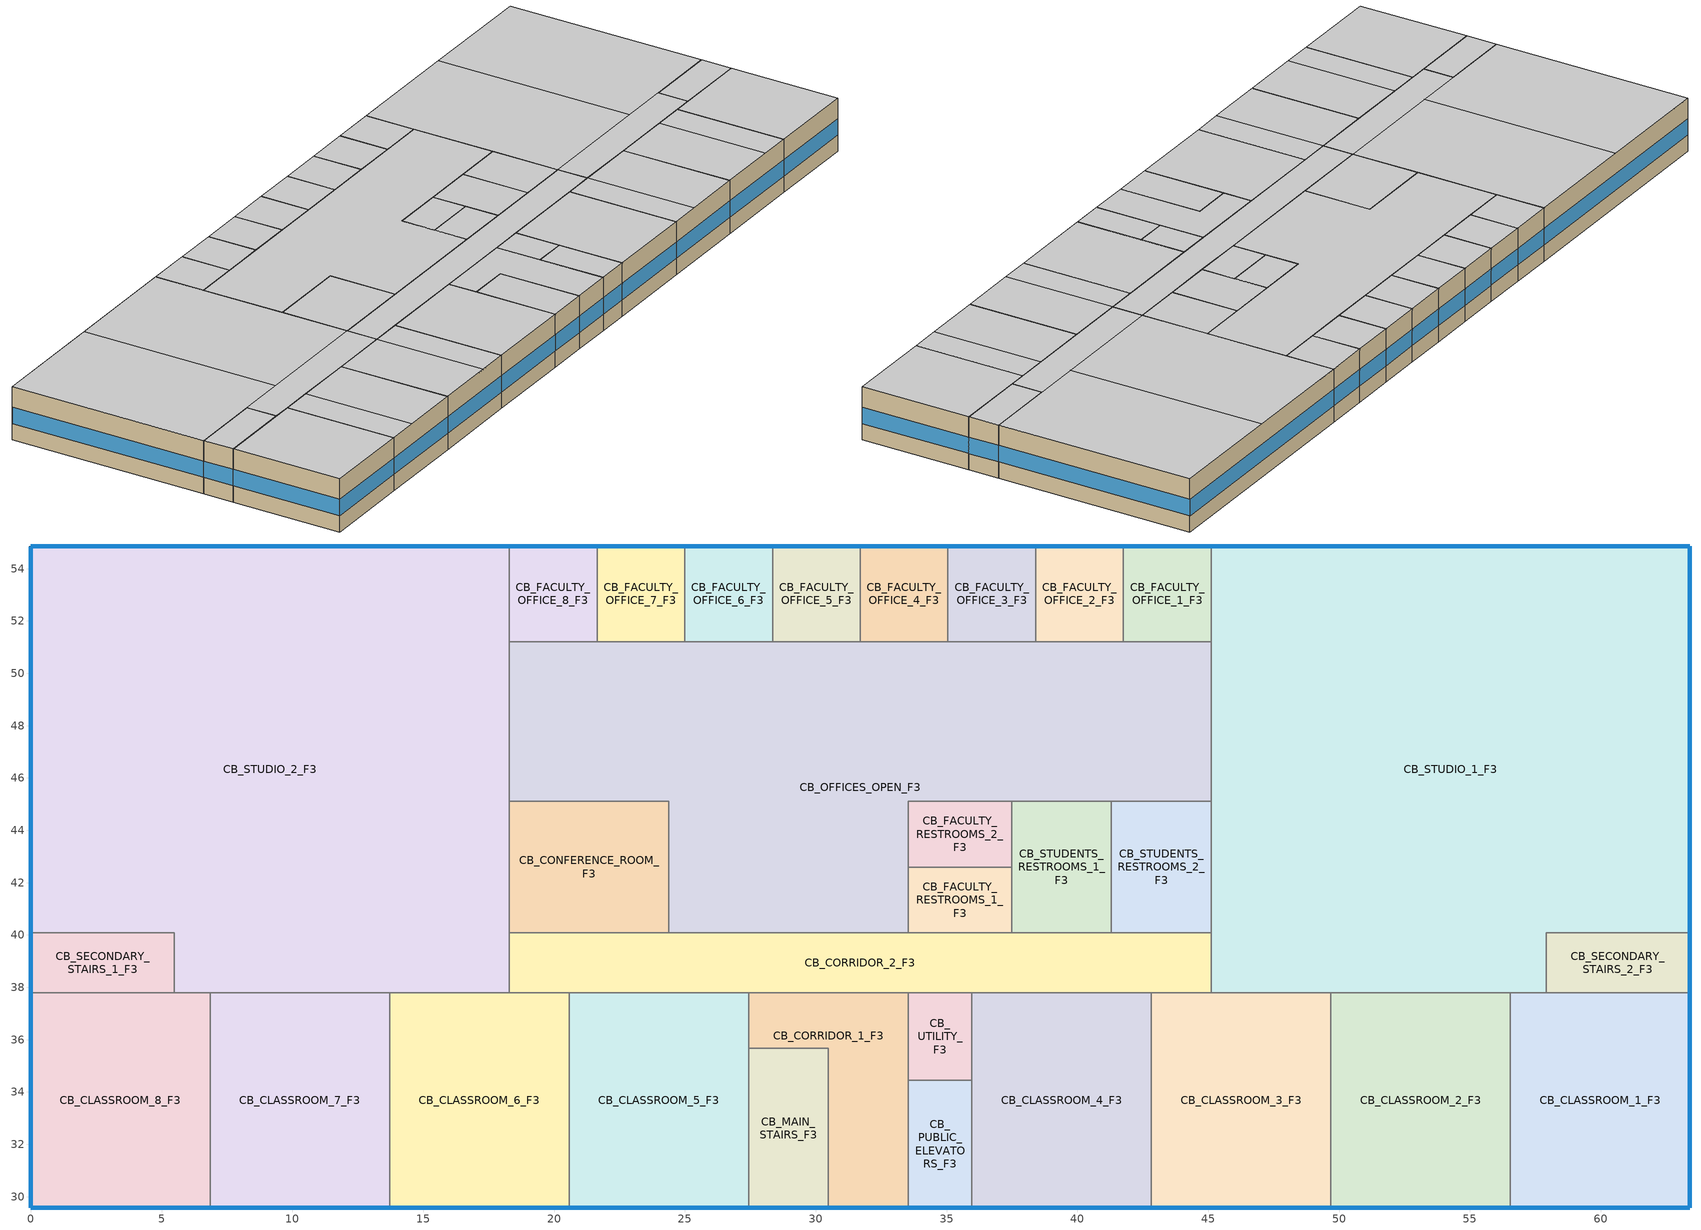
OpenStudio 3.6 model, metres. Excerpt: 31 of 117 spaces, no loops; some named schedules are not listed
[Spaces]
CB_CLASSROOM_8_F3
 floor to CB_CLASSROOM_8_F2: 6.86,37.8 6.86,29.57 0,29.57 0,37.8 z7.92
 wall outside: 0,37.8 0,29.57 6.86,29.57 z7.92:11.89
 wall to CB_SECONDARY_STAIRS_1_F3: 5.49,37.8 0,37.8 z7.92:11.89
 wall to CB_STUDIO_2_F3: 6.86,37.8 5.49,37.8 z7.92:11.89
 wall to CB_CLASSROOM_7_F3: 6.86,29.57 6.86,37.8 z7.92:11.89
 window: 0,37.79 0,29.57 / 0,29.57 6.86,29.57 z9.14:10.36
 ceiling to CB_CLASSROOM_1_F4: 6.86,29.57 6.86,37.8 0,37.8 0,29.57 z11.89
CB_CLASSROOM_7_F3
 floor to CB_CLASSROOM_7_F2: 13.72,37.8 13.72,29.57 6.86,29.57 6.86,37.8 z7.92
 wall outside: 6.86,29.57 13.72,29.57 z7.92:11.89
 wall to CB_STUDIO_2_F3: 13.72,37.8 6.86,37.8 z7.92:11.89
 wall to CB_CLASSROOM_6_F3: 13.72,29.57 13.72,37.8 z7.92:11.89
 window: 6.86,29.57 13.71,29.57 z9.14:10.36
 ceiling to CB_CLASSROOM_1_F4: 9.14,29.57 9.14,37.8 6.86,37.8 6.86,29.57 z11.89
 ceiling to CB_CLASSROOM_2_F4: 13.72,29.57 13.72,37.8 9.14,37.8 9.14,29.57 z11.89
CB_CLASSROOM_6_F3
 floor to CB_CLASSROOM_6_F2: 20.57,37.8 20.57,29.57 13.72,29.57 13.72,37.8 z7.92
 wall outside: 13.72,29.57 20.57,29.57 z7.92:11.89
 wall to CB_STUDIO_2_F3: 18.29,37.8 13.72,37.8 z7.92:11.89
 wall to CB_CORRIDOR_2_F3: 20.57,37.8 18.29,37.8 z7.92:11.89
 wall to CB_CLASSROOM_5_F3: 20.57,29.57 20.57,37.8 z7.92:11.89
 window: 13.72,29.57 20.57,29.57 z9.14:10.36
 ceiling to CB_CLASSROOM_3_F4: 20.57,29.57 20.57,37.8 18.29,37.8 18.29,29.57 z11.89
 ceiling to CB_CLASSROOM_2_F4: 18.29,29.57 18.29,37.8 13.72,37.8 13.72,29.57 z11.89
CB_CLASSROOM_5_F3
 floor to CB_CLASSROOM_5_F2: 27.43,37.8 27.43,29.57 20.57,29.57 20.57,37.8 z7.92
 wall outside: 20.57,29.57 27.43,29.57 z7.92:11.89
 wall to CB_CORRIDOR_2_F3: 27.43,37.8 20.57,37.8 z7.92:11.89
 wall to CB_CORRIDOR_1_F3: 27.43,35.66 27.43,37.8 z7.92:11.89
 wall to CB_MAIN_STAIRS_F3: 27.43,29.57 27.43,35.66 z7.92:11.89
 window: 20.57,29.57 27.43,29.57 z9.14:10.36
 ceiling to CB_CLASSROOM_3_F4: 27.43,29.57 27.43,37.8 20.57,37.8 20.57,29.57 z11.89
CB_MAIN_STAIRS_F3
 floor to CB_MAIN_STAIRS_F2: 30.48,35.66 30.48,29.57 27.43,29.57 27.43,35.66 z7.92
 wall outside: 27.43,29.57 30.48,29.57 z7.92:11.89
 wall to CB_CORRIDOR_1_F3: 30.48,29.57 30.48,35.66 27.43,35.66 z7.92:11.89
 window: 27.44,29.57 30.48,29.57 z9.14:10.36
 ceiling to CB_MAIN_STAIRS_F4: 30.48,29.57 30.48,35.66 27.43,35.66 27.43,29.57 z11.89
CB_CORRIDOR_1_F3
 floor to CB_CORRIDOR_F2: 33.53,37.8 33.53,29.57 30.48,29.57 30.48,35.66 27.43,35.66 27.43,37.8 z7.92
 wall outside: 30.48,29.57 33.53,29.57 z7.92:11.89
 wall to CB_CORRIDOR_2_F3: 33.53,37.8 27.43,37.8 z7.92:11.89
 wall to CB_UTILITY_F3: 33.53,34.44 33.53,37.8 z7.92:11.89
 wall to CB_PUBLIC_ELEVATORS_F3: 33.53,29.57 33.53,34.44 z7.92:11.89
 window: 30.48,29.57 33.53,29.57 z9.14:10.36
 ceiling to CB_CORRIDOR_F4: 33.53,29.57 33.53,37.8 27.43,37.8 27.43,35.66 30.48,35.66 30.48,29.57 z11.89
CB_CLASSROOM_4_F3
 floor to CB_CLASSROOM_4_F2: 42.82,37.8 42.82,29.57 35.97,29.57 35.97,37.8 z7.92
 wall outside: 35.97,29.57 42.82,29.57 z7.92:11.89
 wall to CB_CORRIDOR_2_F3: 42.82,37.8 35.97,37.8 z7.92:11.89
 wall to CB_CLASSROOM_3_F3: 42.82,29.57 42.82,37.8 z7.92:11.89
 wall to CB_PUBLIC_ELEVATORS_F3: 35.97,34.44 35.97,29.57 z7.92:11.89
 wall to CB_UTILITY_F3: 35.97,37.8 35.97,34.44 z7.92:11.89
 window: 35.97,29.57 42.82,29.57 z9.14:10.36
 ceiling to CB_CLASSROOM_4_F4: 42.82,29.57 42.82,37.8 35.97,37.8 35.97,29.57 z11.89
CB_CLASSROOM_3_F3
 floor to CB_CLASSROOM_3_F2: 49.68,37.8 49.68,29.57 42.82,29.57 42.82,37.8 z7.92
 wall outside: 42.82,29.57 49.68,29.57 z7.92:11.89
 wall to CB_CORRIDOR_2_F3: 45.11,37.8 42.82,37.8 z7.92:11.89
 wall to CB_STUDIO_1_F3: 49.68,37.8 45.11,37.8 z7.92:11.89
 wall to CB_CLASSROOM_2_F3: 49.68,29.57 49.68,37.8 z7.92:11.89
 window: 42.82,29.57 49.68,29.57 z9.14:10.36
 ceiling to CB_CLASSROOM_5_F4: 49.68,29.57 49.68,37.8 45.11,37.8 45.11,29.57 z11.89
 ceiling to CB_CLASSROOM_4_F4: 45.11,29.57 45.11,37.8 42.82,37.8 42.82,29.57 z11.89
CB_CLASSROOM_2_F3
 floor to CB_CLASSROOM_2_F2: 56.54,37.8 56.54,29.57 49.68,29.57 49.68,37.8 z7.92
 wall outside: 49.68,29.57 56.54,29.57 z7.92:11.89
 wall to CB_STUDIO_1_F3: 56.54,37.8 49.68,37.8 z7.92:11.89
 wall to CB_CLASSROOM_1_F3: 56.54,29.57 56.54,37.8 z7.92:11.89
 window: 49.68,29.57 56.54,29.57 z9.14:10.36
 ceiling to CB_CLASSROOM_5_F4: 54.25,29.57 54.25,37.8 49.68,37.8 49.68,29.57 z11.89
 ceiling to CB_CLASSROOM_6_F4: 56.54,29.57 56.54,37.8 54.25,37.8 54.25,29.57 z11.89
CB_CLASSROOM_1_F3
 floor to CB_CLASSROOM_1_F2: 63.4,37.8 63.4,29.57 56.54,29.57 56.54,37.8 z7.92
 wall outside: 56.54,29.57 63.4,29.57 63.4,37.8 z7.92:11.89
 wall to CB_STUDIO_1_F3: 57.91,37.8 56.54,37.8 z7.92:11.89
 wall to CB_SECONDARY_STAIRS_2_F3: 63.4,37.8 57.91,37.8 z7.92:11.89
 window: 56.54,29.57 63.4,29.57 / 63.4,29.57 63.4,37.79 z9.14:10.36
 ceiling to CB_CLASSROOM_6_F4: 63.4,29.57 63.4,37.8 56.54,37.8 56.54,29.57 z11.89
CB_SECONDARY_STAIRS_1_F3
 floor to CB_SECONDARY_STAIRS_1_F2: 5.49,40.08 5.49,37.8 0,37.8 0,40.08 z7.92
 wall outside: 0,40.08 0,37.8 z7.92:11.89
 wall to CB_STUDIO_2_F3: 5.49,37.8 5.49,40.08 0,40.08 z7.92:11.89
 window: 0,40.08 0,37.8 z9.14:10.36
 ceiling to CB_SECONDARY_STAIRS_1_F4: 5.49,37.8 5.49,40.08 0,40.08 0,37.8 z11.89
CB_STUDIO_2_F3
 floor to CB_STUDIO_1_F2: 18.29,54.86 18.29,37.8 5.49,37.8 5.49,40.08 0,40.08 0,54.86 z7.92
 wall outside: 18.29,54.86 0,54.86 0,40.08 z7.92:11.89
 wall to CB_CORRIDOR_2_F3: 18.29,37.8 18.29,40.08 z7.92:11.89
 wall to CB_FACULTY_OFFICE_8_F3: 18.29,51.21 18.29,54.86 z7.92:11.89
 wall to CB_OFFICES_OPEN_F3: 18.29,45.11 18.29,51.21 z7.92:11.89
 wall to CB_CONFERENCE_ROOM_F3: 18.29,40.08 18.29,45.11 z7.92:11.89
 window: 18.29,54.86 0,54.86 / 0,54.84 0,40.08 z9.14:10.36
 ceiling to CB_CORRIDOR_F4: 18.29,37.8 18.29,40.08 5.49,40.08 5.49,37.8 z11.89
 ceiling to CB_LAB_1_F4: 9.14,40.08 9.14,54.86 0,54.86 0,40.08 z11.89
 ceiling to CB_LAB_2_F4: 18.29,40.08 18.29,54.86 9.14,54.86 9.14,40.08 z11.89
CB_CORRIDOR_2_F3
 floor to CB_CORRIDOR_F2: 45.11,40.08 45.11,37.8 18.29,37.8 18.29,40.08 z7.92
 wall to CB_STUDIO_1_F3: 45.11,37.8 45.11,40.08 z7.92:11.89
 wall to CB_UTILITY_F3: 33.53,37.8 35.97,37.8 z7.92:11.89
 wall to CB_CONFERENCE_ROOM_F3: 24.38,40.08 18.29,40.08 z7.92:11.89
 wall to CB_OFFICES_OPEN_F3: 33.53,40.08 24.38,40.08 z7.92:11.89
 wall to CB_FACULTY_RESTROOMS_1_F3: 37.49,40.08 33.53,40.08 z7.92:11.89
 wall to CB_STUDENTS_RESTROOMS_1_F3: 41.3,40.08 37.49,40.08 z7.92:11.89
 wall to CB_STUDENTS_RESTROOMS_2_F3: 45.11,40.08 41.3,40.08 z7.92:11.89
 ceiling to CB_CORRIDOR_F4: 45.11,37.8 45.11,40.08 18.29,40.08 18.29,37.8 z11.89
CB_STUDIO_1_F3
 floor to CB_STUDIO_2_F2: 63.4,54.86 63.4,40.08 57.91,40.08 57.91,37.8 45.11,37.8 45.11,54.86 z7.92
 wall outside: 63.4,40.08 63.4,54.86 45.11,54.86 z7.92:11.89
 wall to CB_SECONDARY_STAIRS_2_F3: 57.91,37.8 57.91,40.08 63.4,40.08 z7.92:11.89
 wall to CB_STUDENTS_RESTROOMS_2_F3: 45.11,45.11 45.11,40.08 z7.92:11.89
 wall to CB_OFFICES_OPEN_F3: 45.11,51.21 45.11,45.11 z7.92:11.89
 wall to CB_FACULTY_OFFICE_1_F3: 45.11,54.86 45.11,51.21 z7.92:11.89
 window: 63.39,54.86 45.11,54.86 / 63.4,40.08 63.4,54.86 z9.14:10.36
 ceiling to CB_CORRIDOR_F4: 57.91,37.8 57.91,40.08 45.11,40.08 45.11,37.8 z11.89
 ceiling to CB_LAB_3_F4: 54.25,40.08 54.25,54.86 45.11,54.86 45.11,40.08 z11.89
 ceiling to CB_LAB_4_F4: 63.4,40.08 63.4,54.86 54.25,54.86 54.25,40.08 z11.89
CB_SECONDARY_STAIRS_2_F3
 floor to CB_SECONDARY_STAIRS_2_F2: 63.4,40.08 63.4,37.8 57.91,37.8 57.91,40.08 z7.92
 wall outside: 63.4,37.8 63.4,40.08 z7.92:11.89
 window: 63.4,37.8 63.4,40.08 z9.14:10.36
 ceiling to CB_SECONDARY_STAIRS_2_F4: 63.4,37.8 63.4,40.08 57.91,40.08 57.91,37.8 z11.89
CB_CONFERENCE_ROOM_F3
 floor to CB_CONFERENCE_ROOM_F2: 24.38,45.11 24.38,40.08 18.29,40.08 18.29,45.11 z7.92
 wall to CB_OFFICES_OPEN_F3: 24.38,40.08 24.38,45.11 18.29,45.11 z7.92:11.89
 ceiling to CB_CONFERENCE_ROOM_F4: 18.29,40.08 24.38,40.08 24.38,45.11 18.29,45.11 z11.89
CB_OFFICES_OPEN_F3
 floor to CB_OFFICES_OPEN_F2: 45.11,51.21 45.11,45.11 33.53,45.11 33.53,40.08 24.38,40.08 24.38,45.11 18.29,45.11 18.29,51.21 z7.92
 wall to CB_FACULTY_OFFICE_8_F3: 21.64,51.21 18.29,51.21 z7.92:11.89
 wall to CB_FACULTY_OFFICE_7_F3: 24.99,51.21 21.64,51.21 z7.92:11.89
 wall to CB_FACULTY_OFFICE_6_F3: 28.35,51.21 24.99,51.21 z7.92:11.89
 wall to CB_FACULTY_OFFICE_5_F3: 31.7,51.21 28.35,51.21 z7.92:11.89
 wall to CB_FACULTY_OFFICE_4_F3: 35.05,51.21 31.7,51.21 z7.92:11.89
 wall to CB_FACULTY_OFFICE_3_F3: 38.4,51.21 35.05,51.21 z7.92:11.89
 wall to CB_FACULTY_OFFICE_2_F3: 41.76,51.21 38.4,51.21 z7.92:11.89
 wall to CB_FACULTY_OFFICE_1_F3: 45.11,51.21 41.76,51.21 z7.92:11.89
 wall to CB_STUDENTS_RESTROOMS_2_F3: 41.3,45.11 45.11,45.11 z7.92:11.89
 wall to CB_STUDENTS_RESTROOMS_1_F3: 37.49,45.11 41.3,45.11 z7.92:11.89
 wall to CB_FACULTY_RESTROOMS_2_F3: 33.53,42.6 33.53,45.11 37.49,45.11 z7.92:11.89
 wall to CB_FACULTY_RESTROOMS_1_F3: 33.53,40.08 33.53,42.6 z7.92:11.89
 ceiling to CB_OFFICES_OPEN_F4: 33.53,40.08 33.53,45.11 45.11,45.11 45.11,51.21 18.29,51.21 18.29,45.11 24.38,45.11 24.38,40.08 z11.89
CB_FACULTY_RESTROOMS_1_F3
 floor to CB_FACULTY_RESTROOMS_1_F2: 37.49,42.6 37.49,40.08 33.53,40.08 33.53,42.6 z7.92
 wall to CB_STUDENTS_RESTROOMS_1_F3: 37.49,40.08 37.49,42.6 z7.92:11.89
 wall to CB_FACULTY_RESTROOMS_2_F3: 37.49,42.6 33.53,42.6 z7.92:11.89
 ceiling to CB_FACULTY_RESTROOMS_2_F4: 37.49,40.08 37.49,42.6 33.53,42.6 33.53,40.08 z11.89
CB_STUDENTS_RESTROOMS_1_F3
 floor to CB_STUDENTS_RESTROOMS_1_F2: 41.3,45.11 41.3,40.08 37.49,40.08 37.49,45.11 z7.92
 wall to CB_FACULTY_RESTROOMS_2_F3: 37.49,45.11 37.49,42.6 z7.92:11.89
 wall to CB_STUDENTS_RESTROOMS_2_F3: 41.3,40.08 41.3,45.11 z7.92:11.89
 ceiling to CB_STUDENTS_RESTROOMS_1_F4: 41.3,40.08 41.3,45.11 37.49,45.11 37.49,40.08 z11.89
CB_STUDENTS_RESTROOMS_2_F3
 floor to CB_STUDENTS_RESTROOMS_2_F2: 45.11,45.11 45.11,40.08 41.3,40.08 41.3,45.11 z7.92
 ceiling to CB_STUDENTS_RESTROOMS_2_F4: 45.11,40.08 45.11,45.11 41.3,45.11 41.3,40.08 z11.89
CB_FACULTY_RESTROOMS_2_F3
 floor to CB_FACULTY_RESTROOMS_2_F2: 37.49,45.11 37.49,42.6 33.53,42.6 33.53,45.11 z7.92
 ceiling to CB_FACULTY_RESTROOMS_1_F4: 37.49,42.6 37.49,45.11 33.53,45.11 33.53,42.6 z11.89
CB_FACULTY_OFFICE_8_F3
 floor to CB_FACULTY_OFFICE_8_F2: 21.64,54.86 21.64,51.21 18.29,51.21 18.29,54.86 z7.92
 wall outside: 21.64,54.86 18.29,54.86 z7.92:11.89
 wall to CB_FACULTY_OFFICE_7_F3: 21.64,51.21 21.64,54.86 z7.92:11.89
 window: 21.64,54.86 18.29,54.86 z9.14:10.36
 ceiling to CB_FACULTY_OFFICE_8_F4: 18.29,51.21 21.64,51.21 21.64,54.86 18.29,54.86 z11.89
CB_FACULTY_OFFICE_7_F3
 floor to CB_FACULTY_OFFICE_7_F2: 24.99,54.86 24.99,51.21 21.64,51.21 21.64,54.86 z7.92
 wall outside: 24.99,54.86 21.64,54.86 z7.92:11.89
 wall to CB_FACULTY_OFFICE_6_F3: 24.99,51.21 24.99,54.86 z7.92:11.89
 window: 24.99,54.86 21.64,54.86 z9.14:10.36
 ceiling to CB_FACULTY_OFFICE_7_F4: 21.64,51.21 24.99,51.21 24.99,54.86 21.64,54.86 z11.89
CB_FACULTY_OFFICE_6_F3
 floor to CB_FACULTY_OFFICE_6_F2: 28.35,54.86 28.35,51.21 24.99,51.21 24.99,54.86 z7.92
 wall outside: 28.35,54.86 24.99,54.86 z7.92:11.89
 wall to CB_FACULTY_OFFICE_5_F3: 28.35,51.21 28.35,54.86 z7.92:11.89
 window: 28.34,54.86 24.99,54.86 z9.14:10.36
 ceiling to CB_FACULTY_OFFICE_6_F4: 28.35,51.21 28.35,54.86 24.99,54.86 24.99,51.21 z11.89
CB_FACULTY_OFFICE_5_F3
 floor to CB_FACULTY_OFFICE_5_F2: 31.7,54.86 31.7,51.21 28.35,51.21 28.35,54.86 z7.92
 wall outside: 31.7,54.86 28.35,54.86 z7.92:11.89
 wall to CB_FACULTY_OFFICE_4_F3: 31.7,51.21 31.7,54.86 z7.92:11.89
 window: 31.7,54.86 28.35,54.86 z9.14:10.36
 ceiling to CB_FACULTY_OFFICE_5_F4: 28.35,51.21 31.7,51.21 31.7,54.86 28.35,54.86 z11.89
CB_FACULTY_OFFICE_4_F3
 floor to CB_FACULTY_OFFICE_4_F2: 35.05,54.86 35.05,51.21 31.7,51.21 31.7,54.86 z7.92
 wall outside: 35.05,54.86 31.7,54.86 z7.92:11.89
 wall to CB_FACULTY_OFFICE_3_F3: 35.05,51.21 35.05,54.86 z7.92:11.89
 window: 35.05,54.86 31.7,54.86 z9.14:10.36
 ceiling to CB_FACULTY_OFFICE_4_F4: 35.05,51.21 35.05,54.86 31.7,54.86 31.7,51.21 z11.89
CB_FACULTY_OFFICE_3_F3
 floor to CB_FACULTY_OFFICE_3_F2: 38.4,54.86 38.4,51.21 35.05,51.21 35.05,54.86 z7.92
 wall outside: 38.4,54.86 35.05,54.86 z7.92:11.89
 wall to CB_FACULTY_OFFICE_2_F3: 38.4,51.21 38.4,54.86 z7.92:11.89
 window: 38.4,54.86 35.06,54.86 z9.14:10.36
 ceiling to CB_FACULTY_OFFICE_3_F4: 38.4,51.21 38.4,54.86 35.05,54.86 35.05,51.21 z11.89
CB_FACULTY_OFFICE_2_F3
 floor to CB_FACULTY_OFFICE_2_F2: 41.76,54.86 41.76,51.21 38.4,51.21 38.4,54.86 z7.92
 wall outside: 41.76,54.86 38.4,54.86 z7.92:11.89
 wall to CB_FACULTY_OFFICE_1_F3: 41.76,51.21 41.76,54.86 z7.92:11.89
 window: 41.76,54.86 38.41,54.86 z9.14:10.36
 ceiling to CB_FACULTY_OFFICE_2_F4: 38.4,51.21 41.76,51.21 41.76,54.86 38.4,54.86 z11.89
CB_FACULTY_OFFICE_1_F3
 floor to CB_FACULTY_OFFICE_1_F2: 45.11,54.86 45.11,51.21 41.76,51.21 41.76,54.86 z7.92
 wall outside: 45.11,54.86 41.76,54.86 z7.92:11.89
 window: 45.11,54.86 41.76,54.86 z9.14:10.36
 ceiling to CB_FACULTY_OFFICE_1_F4: 45.11,51.21 45.11,54.86 41.76,54.86 41.76,51.21 z11.89
CB_PUBLIC_ELEVATORS_F3
 floor to CB_PUBLIC_ELEVATORS_F2: 35.97,34.44 35.97,29.57 33.53,29.57 33.53,34.44 z7.92
 wall outside: 33.53,29.57 35.97,29.57 z7.92:11.89
 wall to CB_UTILITY_F3: 35.97,34.44 33.53,34.44 z7.92:11.89
 window: 33.53,29.57 35.96,29.57 z9.14:10.36
 ceiling to CB_PUBLIC_ELEVATORS_F4: 35.97,29.57 35.97,34.44 33.53,34.44 33.53,29.57 z11.89
CB_UTILITY_F3
 floor to CB_UTILITY_F2: 35.97,37.8 35.97,34.44 33.53,34.44 33.53,37.8 z7.92
 ceiling to CB_UTILITY_F4: 35.97,34.44 35.97,37.8 33.53,37.8 33.53,34.44 z11.89
[Building]
-College-ASHRAE 169-2013-2A created: 2023-09-08 18:26:06 +0800: Default Construction Set=90.1-2019 - College - ASHRAE 169-2013-2A; Standards Number of Stories=4; Standards Number of Above Ground Stories=4; Standards Building Type=College
[Site]
Tampa-MacDill AFB_FL_USA: Latitude {deg}=27.85; Longitude {deg}=-82.52; Time Zone {hr}=-5; Elevation {m}=8; Terrain=City
[ClimateZones]
Climate Zone Institution Name 1=ASHRAE; Climate Zone Document Name 1=ANSI/ASHRAE Standard 169; Climate Zone Document Year 1=2006; Climate Zone Value 1=2A; Climate Zone Institution Name 2=CEC; Climate Zone Document Name 2=California Climate Zone Descriptions; Climate Zone Document Year 2=1995
[Site:WaterMainsTemperature]
Calculation Method=Correlation; Annual Average Outdoor Air Temperature {C}=21.85; Maximum Difference In Monthly Average Outdoor Air Temperatures {deltaC}=14.3
[SizingPeriod:DesignDay] Barometric Pressure {Pa}=101229; Rain Indicator=No; Snow Indicator=No; Day of Month=21; Daylight Saving Time Indicator=No; Humidity Condition Type=Wetbulb; Dry-Bulb Temperature Range Modifier Type=DefaultMultipliers
Name | Maximum Dry-Bulb Temperature {C} | Daily Dry-Bulb Temperature Range {deltaC} | Wind Speed {m/s} | Wind Direction {deg} | Month | Day Type | Wetbulb or DewPoint at Maximum Dry-Bulb {C} | Solar Model Indicator | ASHRAE Clear Sky Optical Depth for Beam Irradiance | ASHRAE Clear Sky Optical Depth for Diffuse Irradiance | Sky Clearness
Tampa-MacDill.AFB_FL_USA Ann Clg .4% Condns DB=>MWB | 33.9 | 7.9 | 3.1 | 270 | 8 | SummerDesignDay | 25.1 | ASHRAETau | 0.491 | 2.016
Tampa-MacDill.AFB_FL_USA Ann Htg 99.6% Condns DB | 4.6 | 0 | 2.5 | 10 | 1 | WinterDesignDay | 4.6 | ASHRAEClearSky |  |  | 0
[Site:GroundTemperature:FCfactorMethod]
January Ground Temperature {C}=24.2; February Ground Temperature {C}=18.9; March Ground Temperature {C}=15.7; April Ground Temperature {C}=13.6; May Ground Temperature {C}=15.5; June Ground Temperature {C}=17.1; July Ground Temperature {C}=21.2; August Ground Temperature {C}=26.9; September Ground Temperature {C}=27.6; October Ground Temperature {C}=27.9; November Ground Temperature {C}=27.4; December Ground Temperature {C}=26.2
[Material:NoMass]
Name | Roughness | Thermal Resistance {m2-K/W} | Thermal Absorptance | Solar Absorptance | Visible Absorptance
CP02 CARPET PAD | VeryRough | 0.21648 | 0.9 | 0.7 | 0.8
Typical Insulation R-6.78 | Smooth | 1.19347 | 0.9 | 0.7 | 0.7
Typical Carpet Pad | Smooth | 0.21648 | 0.9 | 0.7 | 0.8
Typical Insulation R-9.73 | Smooth | 1.71283 | 0.9 | 0.7 | 0.7
Typical Insulation R-24.52 | Smooth | 4.31889 | 0.9 | 0.7 | 0.7
Metal Framed Wall - 24inOC - 2x4 - R0 ins. | Smooth | 0.115881 |  | 0 | 0
Typical Insulation R-1.85 | Smooth | 0.326262 | 0.9 | 0.7 | 0.7
Typical Insulation R-2.38 | Smooth | 0.418404 | 0.9 | 0.7 | 0.7
[Material]
Name | Roughness | Thickness {m} | Conductivity {W/m-K} | Density {kg/m3} | Specific Heat {J/kg-K} | Thermal Absorptance | Solar Absorptance | Visible Absorptance
100mm Normalweight concrete floor | MediumSmooth | 0.1016 | 2.31 | 2322 | 832
4 in. Normalweight Concrete Floor | MediumRough | 0.1016 | 2.31 | 2322 | 832 | 0.9 | 0.7 | 0.7
25mm Stucco | Smooth | 0.0254 | 0.72 | 1856 | 840 | 0.9 | 0.7 | 0.7
5/8 in. Gypsum Board | MediumSmooth | 0.0159 | 0.16 | 800 | 1090 | 0.9 | 0.7 | 0.7
Roof Membrane - Highly Reflective | VeryRough | 0.0095 | 0.16 | 1121.29 | 1460 | 0.75 | 0.45 | 0.7
Metal Roof Surface; F08 Metal surface | Smooth | 0.0008 | 45.28 | 7824 | 500 | 0.9 | 0.7 | 0.7
8 in. Normalweight Concrete Floor | MediumRough | 0.2032 | 2.31 | 2322 | 832 | 0.9 | 0.7 | 0.7
8 in. Concrete Block Basement Wall | MediumRough | 0.2032 | 1.326 | 1842 | 912 | 0.9 | 0.7 | 0.7
G05 25mm wood | MediumSmooth | 0.0254 | 0.15 | 608 | 1630 | 0.9 | 0.5 | 0.5
Std Wood 6inch | MediumSmooth | 0.15 | 0.12 | 540 | 1210 | 0.9 | 0.7 | 0.7
[DefaultConstructionSet]
90.1-2019 - College - ASHRAE 169-2013-2A: Default Exterior Surface Constructions=Default Surface Constructions 1; Default Interior Surface Constructions=Default Surface Constructions 2; Default Ground Contact Surface Constructions=Default Surface Constructions 3; Default Exterior SubSurface Constructions=Default Sub Surface Constructions 1; Default Interior SubSurface Constructions=Default Sub Surface Constructions 2; Interior Partition Construction=Typical Interior Partition
[DefaultSurfaceConstructions]
Name | Floor Construction | Wall Construction | Roof Ceiling Construction
Default Surface Constructions 1 | Typical Insulated Exterior Mass Floor R-9.35 | Typical Insulated Steel Framed Exterior Wall R-11.9 | Typical IEAD Roof - Highly Reflective R-25.64
Default Surface Constructions 2 | Typical Interior Floor | Uninsulated Steel Stud Wall | Typical Interior Ceiling
Default Surface Constructions 3 | Typical Insulated Carpeted 8in Slab Floor | Typical Insulated Basement Mass Wall
[Construction]
Typical Insulated Exterior Mass Floor R-9.35: Typical Insulation R-6.78, 4 in. Normalweight Concrete Floor, Typical Carpet Pad
Typical Insulated Steel Framed Exterior Wall R-11.9: 25mm Stucco, 5/8 in. Gypsum Board, Typical Insulation R-9.73, 5/8 in. Gypsum Board
Typical IEAD Roof - Highly Reflective R-25.64: Roof Membrane - Highly Reflective, Typical Insulation R-24.52, Metal Roof Surface
Typical Interior Floor: 100mm Normalweight concrete floor, CP02 CARPET PAD
Uninsulated Steel Stud Wall: Metal Framed Wall - 24inOC - 2x4 - R0 ins.
Typical Interior Ceiling: CP02 CARPET PAD, 100mm Normalweight concrete floor
Typical Insulated Carpeted 8in Slab Floor: 8 in. Normalweight Concrete Floor, Typical Carpet Pad
Typical Insulated Basement Mass Wall: 8 in. Concrete Block Basement Wall
U 0.77 SHGC 0.23 Simple Glazing Window U-0.77 SHGC 0.23: U 0.77 SHGC 0.23 Simple Glazing U-0.77 SHGC 0.23
U 0.77 SHGC 0.23 Simple Glazing Window U-0.77 SHGC 0.23 1: U 0.77 SHGC 0.23 Simple Glazing U-0.77 SHGC 0.23 1
Typical Insulated Metal Door R-2.7: F08 Metal surface, Typical Insulation R-1.85
U 0.65 SHGC 0.25 Dbl Ref-C-H Clr 6mm/6mm Air: REF C CLEAR HI 6MM, AIR 6MM, CLEAR 6MM
Typical Overhead Door R-3.23: Typical Insulation R-2.38
U 0.65 SHGC 0.3 Simple Glazing Skylight U-0.65 SHGC 0.3: U 0.65 SHGC 0.3 Simple Glazing U-0.65 SHGC 0.3
Typical Interior Window: Clear 3mm
Typical Interior Door; Typical Interior Partition: G05 25mm wood
InteriorFurnishings: Std Wood 6inch
[DefaultSubSurfaceConstructions]
Name | Fixed Window Construction | Operable Window Construction | Door Construction | Glass Door Construction | Overhead Door Construction | Skylight Construction | Tubular Daylight Dome Construction | Tubular Daylight Diffuser Construction
Default Sub Surface Constructions 1 | U 0.77 SHGC 0.23 Simple Glazing Window U-0.77 SHGC 0.23 | U 0.77 SHGC 0.23 Simple Glazing Window U-0.77 SHGC 0.23 1 | Typical Insulated Metal Door R-2.7 | U 0.65 SHGC 0.25 Dbl Ref-C-H Clr 6mm/6mm Air | Typical Overhead Door R-3.23 | U 0.65 SHGC 0.3 Simple Glazing Skylight U-0.65 SHGC 0.3 | Typical Interior Window | Typical Interior Window
Default Sub Surface Constructions 2 | Typical Interior Window | Typical Interior Window | Typical Interior Door
[WindowMaterial:SimpleGlazingSystem]
Name | U-Factor {W/m2-K} | Solar Heat Gain Coefficient
U 0.77 SHGC 0.23 Simple Glazing U-0.77 SHGC 0.23; U 0.77 SHGC 0.23 Simple Glazing U-0.77 SHGC 0.23 1 | 4.37226 | 0.23
U 0.65 SHGC 0.3 Simple Glazing U-0.65 SHGC 0.3 | 3.69087 | 0.3
[WindowMaterial:Glazing] Optical Data Type=SpectralAverage; Infrared Transmittance at Normal Incidence=0; Front Side Infrared Hemispherical Emissivity=0.84; Conductivity {W/m-K}=0.9; Dirt Correction Factor for Solar and Visible Transmittance=1; Solar Diffusing=No
Name | Thickness {m} | Solar Transmittance at Normal Incidence | Front Side Solar Reflectance at Normal Incidence | Back Side Solar Reflectance at Normal Incidence | Visible Transmittance at Normal Incidence | Front Side Visible Reflectance at Normal Incidence | Back Side Visible Reflectance at Normal Incidence | Back Side Infrared Hemispherical Emissivity
REF C CLEAR HI 6MM | 0.006 | 0.2 | 0.16 | 0.39 | 0.22 | 0.17 | 0.35 | 0.55
CLEAR 6MM | 0.006 | 0.775 | 0.071 | 0.071 | 0.881 | 0.08 | 0.08 | 0.84
Clear 3mm | 0.003 | 0.837 | 0.075 | 0.075 | 0.898 | 0.081 | 0.081 | 0.84
[WindowMaterial:Gas]
AIR 6MM: Gas Type=Air; Thickness {m}=0.0063
[BuildingStory]
Building Story 3: Nominal Z Coordinate {m}=7.9248; Nominal Floor to Floor Height {m}=3.9624
[Space] Building Story=Building Story 3
Name | Space Type | Thermal Zone
CB_CLASSROOM_8_F3 | College - Classroom | CB_CLASSROOM_8_F3 ZN
CB_CLASSROOM_7_F3 | College - Classroom | CB_CLASSROOM_7_F3 ZN
CB_CLASSROOM_6_F3 | College - Classroom | CB_CLASSROOM_6_F3 ZN
CB_CLASSROOM_5_F3 | College - Classroom | CB_CLASSROOM_5_F3 ZN
CB_MAIN_STAIRS_F3 | College - Stairs | CB_MAIN_STAIRS_F3 ZN
CB_CORRIDOR_1_F3 | College - Corridor | CB_CORRIDOR_1_F3 ZN
CB_CLASSROOM_4_F3 | College - Classroom | CB_CLASSROOM_4_F3 ZN
CB_CLASSROOM_3_F3 | College - Classroom | CB_CLASSROOM_3_F3 ZN
CB_CLASSROOM_2_F3 | College - Classroom | CB_CLASSROOM_2_F3 ZN
CB_CLASSROOM_1_F3 | College - Classroom | CB_CLASSROOM_1_F3 ZN
CB_SECONDARY_STAIRS_1_F3 | College - Stairs | CB_SECONDARY_STAIRS_1_F3 ZN
CB_STUDIO_2_F3 | College - Art Classroom | CB_STUDIO_2_F3 ZN
CB_CORRIDOR_2_F3 | College - Corridor | CB_CORRIDOR_2_F3 ZN
CB_STUDIO_1_F3 | College - Art Classroom | CB_STUDIO_1_F3 ZN
CB_SECONDARY_STAIRS_2_F3 | College - Stairs | CB_SECONDARY_STAIRS_2_F3 ZN
CB_CONFERENCE_ROOM_F3 | College - Conference | CB_CONFERENCE_ROOM_F3 ZN
CB_OFFICES_OPEN_F3 | College - Office | CB_OFFICES_OPEN_F3 ZN
CB_FACULTY_RESTROOMS_1_F3 | College - Restroom | CB_FACULTY_RESTROOMS_1_F3 ZN
CB_STUDENTS_RESTROOMS_1_F3 | College - Restroom | CB_STUDENTS_RESTROOMS_1_F3 ZN
CB_STUDENTS_RESTROOMS_2_F3 | College - Restroom | CB_STUDENTS_RESTROOMS_2_F3 ZN
CB_FACULTY_RESTROOMS_2_F3 | College - Restroom | CB_FACULTY_RESTROOMS_2_F3 ZN
CB_FACULTY_OFFICE_8_F3 | College - Office | CB_FACULTY_OFFICE_8_F3 ZN
CB_FACULTY_OFFICE_7_F3 | College - Office | CB_FACULTY_OFFICE_7_F3 ZN
CB_FACULTY_OFFICE_6_F3 | College - Office | CB_FACULTY_OFFICE_6_F3 ZN
CB_FACULTY_OFFICE_5_F3 | College - Office | CB_FACULTY_OFFICE_5_F3 ZN
CB_FACULTY_OFFICE_4_F3 | College - Office | CB_FACULTY_OFFICE_4_F3 ZN
CB_FACULTY_OFFICE_3_F3 | College - Office | CB_FACULTY_OFFICE_3_F3 ZN
CB_FACULTY_OFFICE_2_F3 | College - Office | CB_FACULTY_OFFICE_2_F3 ZN
CB_FACULTY_OFFICE_1_F3 | College - Office | CB_FACULTY_OFFICE_1_F3 ZN
CB_PUBLIC_ELEVATORS_F3 | College - Elevator Shaft | CB_PUBLIC_ELEVATORS_F3 ZN
CB_UTILITY_F3 | College - Utility | CB_UTILITY_F3 ZN
[SpaceType] Standards Building Type=College
Name | Default Schedule Set | Design Specification Outdoor Air Object | Standards Space Type
College - Classroom | College - Classroom Schedule Set | College - Classroom Ventilation | College - Classroom
College - Office | College - Office Schedule Set | College - Office Ventilation | College - Office
College - Conference | College - Conference Schedule Set | College - Conference Ventilation | College - Conference
College - Restroom | College - Restroom Schedule Set | College - Restroom Ventilation | College - Restroom
College - Corridor | College - Corridor Schedule Set | College - Corridor Ventilation | College - Corridor
College - Elevator Shaft | College - Elevator Shaft Schedule Set | College - Elevator Shaft Ventilation | College - Elevator Shaft
College - Utility | College - Utility Schedule Set | College - Utility Ventilation | College - Utility
College - Stairs | College - Stairs Schedule Set | College - Stairs Ventilation | College - Stairs
College - Art Classroom | College - Art Classroom Schedule Set | College - Art Classroom Ventilation | College - Art Classroom
[People:Definition] Number of People Calculation Method=People/Area; Fraction Radiant=0.3
Name | People per Space Floor Area {person/m2}
College - Art Classroom People Definition | 0.215278
College - Classroom People Definition | 0.699654
College - Conference People Definition | 0.538196
College - Office People Definition | 0.0538196
[People] Work Efficiency Schedule=Work Efficiency Schedule; Clothing Insulation Schedule=Clothing Schedule; Air Velocity Schedule=Air Velocity Schedule; Multiplier=1
Name | People Definition | Space or SpaceType
College - Art Classroom People | College - Art Classroom People Definition | College - Art Classroom
College - Classroom People | College - Classroom People Definition | College - Classroom
College - Conference People | College - Conference People Definition | College - Conference
College - Office People | College - Office People Definition | College - Office
[Lights:Definition] Design Level Calculation Method=Watts/Area
Name | Watts per Space Floor Area {W/m2}
College - Art Classroom Lights Definition; College - Classroom Lights Definition | 7.64238
College - Conference Lights Definition | 10.441
College - Corridor Lights Definition | 4.4132
College - Office Lights Definition | 7.96529
College - Restroom Lights Definition | 6.78126
College - Stairs Lights Definition | 5.27432
College - Utility Lights Definition | 4.62848
[Lights] Fraction Replaceable=0
Name | Lights Definition | Space or SpaceType
College - Art Classroom Lights | College - Art Classroom Lights Definition | College - Art Classroom
College - Classroom Lights | College - Classroom Lights Definition | College - Classroom
College - Conference Lights | College - Conference Lights Definition | College - Conference
College - Corridor Lights | College - Corridor Lights Definition | College - Corridor
College - Office Lights | College - Office Lights Definition | College - Office
College - Restroom Lights | College - Restroom Lights Definition | College - Restroom
College - Stairs Lights | College - Stairs Lights Definition | College - Stairs
College - Utility Lights | College - Utility Lights Definition | College - Utility
[ElectricEquipment:Definition] Design Level Calculation Method=Watts/Area; Fraction Latent=0; Fraction Radiant=0.5; Fraction Lost=0
Name | Watts per Space Floor Area {W/m2}
College - Art Classroom Elec Equip Definition; College - Classroom Elec Equip Definition | 9.99967
College - Conference Elec Equip Definition; College - Office Elec Equip Definition | 10.7639
College - Corridor Elec Equip Definition; College - Restroom Elec Equip Definition; College - Utility Elec Equip Definition | 3.98265
[ElectricEquipment]
Name | Electric Equipment Definition | Space or SpaceType
College - Art Classroom Elec Equip | College - Art Classroom Elec Equip Definition | College - Art Classroom
College - Classroom Elec Equip | College - Classroom Elec Equip Definition | College - Classroom
College - Conference Elec Equip | College - Conference Elec Equip Definition | College - Conference
College - Corridor Elec Equip | College - Corridor Elec Equip Definition | College - Corridor
College - Office Elec Equip | College - Office Elec Equip Definition | College - Office
College - Restroom Elec Equip | College - Restroom Elec Equip Definition | College - Restroom
College - Utility Elec Equip | College - Utility Elec Equip Definition | College - Utility
[DesignSpecification:OutdoorAir]
Name | Outdoor Air Flow per Person {m3/s-person} | Outdoor Air Flow per Floor Area {m3/s-m2} | Outdoor Air Flow Air Changes per Hour {1/hr} | Outdoor Air Method
College - Art Classroom Ventilation; College - Classroom Ventilation | 0 | 0 | 0
College - Conference Ventilation | 0.00330363 |  |  | Sum
College - Corridor Ventilation; College - Stairs Ventilation; College - Utility Ventilation |  | 0.0001016 |  | Sum
College - Elevator Shaft Ventilation |  | 0.00508 |  | Sum
College - Office Ventilation | 0.00235974 |  |  | Sum
College - Restroom Ventilation | 0.0353961 |  |  | Sum
[DefaultScheduleSet] Infiltration Schedule=College INFIL_SCH_PNNL
Name | Number of People Schedule | People Activity Level Schedule | Lighting Schedule | Electric Equipment Schedule
College - Art Classroom Schedule Set | College BLDG_Studio_OCC_SCH | College ACTIVITY_SCH | College BLDG_LIGHT_SCH | College BLDG_EQUIP_SCH_Base
College - Classroom Schedule Set | College BLDG_Class_OCC_SCH | College ACTIVITY_SCH | College BLDG_LIGHT_SCH | College BLDG_EQUIP_SCH_Base
College - Conference Schedule Set | College BLDG_OCC_SCH | College ACTIVITY_SCH | College BLDG_LIGHT_SCH | College BLDG_EQUIP_SCH_Base
College - Corridor Schedule Set; College - Restroom Schedule Set; College - Utility Schedule Set |  |  | College BLDG_LIGHT_SCH | College BLDG_EQUIP_SCH_Base
College - Elevator Shaft Schedule Set |  |  | College ELEV_LIGHT_FAN_SCH_24_7
College - Office Schedule Set | College BLDG_OCC_SCH_Offices | College ACTIVITY_SCH | College BLDG_LIGHT_SCH | College BLDG_EQUIP_SCH_Base
College - Stairs Schedule Set |  |  | College BLDG_LIGHT_SCH
[ThermostatSetpoint:DualSetpoint]
Name | Heating Setpoint Temperature Schedule | Cooling Setpoint Temperature Schedule
College - Classroom Thermostat 2; College - Classroom Thermostat 5; College - Classroom Thermostat 8; College - Classroom Thermostat 11; College - Classroom Thermostat 14; College - Classroom Thermostat 17; College - Classroom Thermostat 20; College - Classroom Thermostat 22; College - Corridor Thermostat 1; College - Corridor Thermostat 2; College - Stairs Thermostat 3; College - Stairs Thermostat 7; College - Stairs Thermostat 11; College - Art Classroom Thermostat 2; College - Art Classroom Thermostat 4 | College HTGSETP_SCH | College CLGSETP_SCH
College - Conference Thermostat 3; College - Office Thermostat 2; College - Office Thermostat 5; College - Office Thermostat 8; College - Office Thermostat 11; College - Office Thermostat 14; College - Office Thermostat 17; College - Office Thermostat 20; College - Office Thermostat 23; College - Office Thermostat 35 | College HTGSETP_SCH - occupant standby mode | College CLGSETP_SCH - occupant standby mode
College - Restroom Thermostat 2; College - Restroom Thermostat 5; College - Restroom Thermostat 11; College - Restroom Thermostat 15; College - Utility Thermostat 3 | College HTGSETP_SCH_SETBACK | College CLGSETP_SCH_SETUP
College - Elevator Shaft Thermostat 3
[SpaceInfiltration:DesignFlowRate] Schedule=College INFIL_SCH_PNNL; Design Flow Rate Calculation Method=Flow/ExteriorArea; Flow per Exterior Surface Area {m3/s-m2}=0.000569573; Constant Term Coefficient=0; Temperature Term Coefficient=0; Velocity Term Coefficient=0.224; Velocity Squared Term Coefficient=0
Name | Space or SpaceType
CB_CLASSROOM_1_F3 Infiltration | CB_CLASSROOM_1_F3
CB_CLASSROOM_2_F3 Infiltration | CB_CLASSROOM_2_F3
CB_CLASSROOM_3_F3 Infiltration | CB_CLASSROOM_3_F3
CB_CLASSROOM_4_F3 Infiltration | CB_CLASSROOM_4_F3
CB_CLASSROOM_5_F3 Infiltration | CB_CLASSROOM_5_F3
CB_CLASSROOM_6_F3 Infiltration | CB_CLASSROOM_6_F3
CB_CLASSROOM_7_F3 Infiltration | CB_CLASSROOM_7_F3
CB_CLASSROOM_8_F3 Infiltration | CB_CLASSROOM_8_F3
CB_CORRIDOR_1_F3 Infiltration | CB_CORRIDOR_1_F3
CB_FACULTY_OFFICE_1_F3 Infiltration | CB_FACULTY_OFFICE_1_F3
CB_FACULTY_OFFICE_2_F3 Infiltration | CB_FACULTY_OFFICE_2_F3
CB_FACULTY_OFFICE_3_F3 Infiltration | CB_FACULTY_OFFICE_3_F3
CB_FACULTY_OFFICE_4_F3 Infiltration | CB_FACULTY_OFFICE_4_F3
CB_FACULTY_OFFICE_5_F3 Infiltration | CB_FACULTY_OFFICE_5_F3
CB_FACULTY_OFFICE_6_F3 Infiltration | CB_FACULTY_OFFICE_6_F3
CB_FACULTY_OFFICE_7_F3 Infiltration | CB_FACULTY_OFFICE_7_F3
CB_FACULTY_OFFICE_8_F3 Infiltration | CB_FACULTY_OFFICE_8_F3
CB_MAIN_STAIRS_F3 Infiltration | CB_MAIN_STAIRS_F3
CB_PUBLIC_ELEVATORS_F3 Infiltration | CB_PUBLIC_ELEVATORS_F3
CB_SECONDARY_STAIRS_1_F3 Infiltration | CB_SECONDARY_STAIRS_1_F3
CB_SECONDARY_STAIRS_2_F3 Infiltration | CB_SECONDARY_STAIRS_2_F3
CB_STUDIO_1_F3 Infiltration | CB_STUDIO_1_F3
CB_STUDIO_2_F3 Infiltration | CB_STUDIO_2_F3
[ThermalZone] Use Ideal Air Loads=No
CB_CLASSROOM_1_F3 ZN: Primary Daylighting Control=CB_CLASSROOM_1_F3 Daylt Sensor 1; Fraction of Zone Controlled by Primary Daylighting Control=0.547; Secondary Daylighting Control=CB_CLASSROOM_1_F3 Daylt Sensor 2; Fraction of Zone Controlled by Secondary Daylighting Control=0.336; Thermostat=College - Classroom Thermostat 2
CB_CLASSROOM_2_F3 ZN: Thermostat=College - Classroom Thermostat 5
CB_CLASSROOM_3_F3 ZN: Thermostat=College - Classroom Thermostat 8
CB_CLASSROOM_4_F3 ZN: Thermostat=College - Classroom Thermostat 11
CB_CLASSROOM_5_F3 ZN: Thermostat=College - Classroom Thermostat 14
CB_CLASSROOM_6_F3 ZN: Thermostat=College - Classroom Thermostat 17
CB_CLASSROOM_7_F3 ZN: Thermostat=College - Classroom Thermostat 20
CB_CLASSROOM_8_F3 ZN: Primary Daylighting Control=CB_CLASSROOM_8_F3 Daylt Sensor 1; Fraction of Zone Controlled by Primary Daylighting Control=0.547; Secondary Daylighting Control=CB_CLASSROOM_8_F3 Daylt Sensor 2; Fraction of Zone Controlled by Secondary Daylighting Control=0.336; Thermostat=College - Classroom Thermostat 22
CB_CONFERENCE_ROOM_F3 ZN: Thermostat=College - Conference Thermostat 3
CB_CORRIDOR_1_F3 ZN: Thermostat=College - Corridor Thermostat 1
CB_CORRIDOR_2_F3 ZN: Thermostat=College - Corridor Thermostat 2
CB_FACULTY_OFFICE_1_F3 ZN: Thermostat=College - Office Thermostat 2
CB_FACULTY_OFFICE_2_F3 ZN: Thermostat=College - Office Thermostat 5
CB_FACULTY_OFFICE_3_F3 ZN: Thermostat=College - Office Thermostat 8
CB_FACULTY_OFFICE_4_F3 ZN: Thermostat=College - Office Thermostat 11
CB_FACULTY_OFFICE_5_F3 ZN: Thermostat=College - Office Thermostat 14
CB_FACULTY_OFFICE_6_F3 ZN: Thermostat=College - Office Thermostat 17
CB_FACULTY_OFFICE_7_F3 ZN: Thermostat=College - Office Thermostat 20
CB_FACULTY_OFFICE_8_F3 ZN: Thermostat=College - Office Thermostat 23
CB_FACULTY_RESTROOMS_1_F3 ZN: Thermostat=College - Restroom Thermostat 2
CB_FACULTY_RESTROOMS_2_F3 ZN: Thermostat=College - Restroom Thermostat 5
CB_MAIN_STAIRS_F3 ZN: Thermostat=College - Stairs Thermostat 3
CB_OFFICES_OPEN_F3 ZN: Thermostat=College - Office Thermostat 35
CB_PUBLIC_ELEVATORS_F3 ZN: Thermostat=College - Elevator Shaft Thermostat 3
CB_SECONDARY_STAIRS_1_F3 ZN: Thermostat=College - Stairs Thermostat 7
CB_SECONDARY_STAIRS_2_F3 ZN: Thermostat=College - Stairs Thermostat 11
CB_STUDENTS_RESTROOMS_1_F3 ZN: Thermostat=College - Restroom Thermostat 11
CB_STUDENTS_RESTROOMS_2_F3 ZN: Thermostat=College - Restroom Thermostat 15
CB_STUDIO_1_F3 ZN: Primary Daylighting Control=CB_STUDIO_1_F3 Daylt Sensor 1; Fraction of Zone Controlled by Primary Daylighting Control=0.249; Secondary Daylighting Control=CB_STUDIO_1_F3 Daylt Sensor 2; Fraction of Zone Controlled by Secondary Daylighting Control=0.21; Thermostat=College - Art Classroom Thermostat 2
CB_STUDIO_2_F3 ZN: Primary Daylighting Control=CB_STUDIO_2_F3 Daylt Sensor 1; Fraction of Zone Controlled by Primary Daylighting Control=0.249; Secondary Daylighting Control=CB_STUDIO_2_F3 Daylt Sensor 2; Fraction of Zone Controlled by Secondary Daylighting Control=0.21; Thermostat=College - Art Classroom Thermostat 4
CB_UTILITY_F3 ZN: Thermostat=College - Utility Thermostat 3
[InternalMass:Definition]
Internal Mass Definition 1: Construction=InteriorFurnishings; Design Level Calculation Method=SurfaceArea/Area; Surface Area per Space Floor Area=2
[InternalMass] Internal Mass Definition=Internal Mass Definition 1; Multiplier=1
Name | Space or SpaceType
CB_FACULTY_OFFICE_1_F3 Mass | CB_FACULTY_OFFICE_1_F3
CB_SECONDARY_STAIRS_1_F3 Mass | CB_SECONDARY_STAIRS_1_F3
CB_FACULTY_OFFICE_3_F3 Mass | CB_FACULTY_OFFICE_3_F3
CB_FACULTY_OFFICE_8_F3 Mass | CB_FACULTY_OFFICE_8_F3
CB_CLASSROOM_8_F3 Mass | CB_CLASSROOM_8_F3
CB_CLASSROOM_7_F3 Mass | CB_CLASSROOM_7_F3
CB_CLASSROOM_6_F3 Mass | CB_CLASSROOM_6_F3
CB_CORRIDOR_2_F3 Mass | CB_CORRIDOR_2_F3
CB_CLASSROOM_5_F3 Mass | CB_CLASSROOM_5_F3
CB_MAIN_STAIRS_F3 Mass | CB_MAIN_STAIRS_F3
CB_CORRIDOR_1_F3 Mass | CB_CORRIDOR_1_F3
CB_CLASSROOM_4_F3 Mass | CB_CLASSROOM_4_F3
CB_CLASSROOM_3_F3 Mass | CB_CLASSROOM_3_F3
CB_CLASSROOM_2_F3 Mass | CB_CLASSROOM_2_F3
CB_CLASSROOM_1_F3 Mass | CB_CLASSROOM_1_F3
CB_STUDIO_2_F3 Mass | CB_STUDIO_2_F3
CB_STUDIO_1_F3 Mass | CB_STUDIO_1_F3
CB_SECONDARY_STAIRS_2_F3 Mass | CB_SECONDARY_STAIRS_2_F3
CB_CONFERENCE_ROOM_F3 Mass | CB_CONFERENCE_ROOM_F3
CB_OFFICES_OPEN_F3 Mass | CB_OFFICES_OPEN_F3
CB_FACULTY_RESTROOMS_1_F3 Mass | CB_FACULTY_RESTROOMS_1_F3
CB_STUDENTS_RESTROOMS_1_F3 Mass | CB_STUDENTS_RESTROOMS_1_F3
CB_STUDENTS_RESTROOMS_2_F3 Mass | CB_STUDENTS_RESTROOMS_2_F3
CB_FACULTY_RESTROOMS_2_F3 Mass | CB_FACULTY_RESTROOMS_2_F3
CB_FACULTY_OFFICE_7_F3 Mass | CB_FACULTY_OFFICE_7_F3
CB_FACULTY_OFFICE_6_F3 Mass | CB_FACULTY_OFFICE_6_F3
CB_FACULTY_OFFICE_5_F3 Mass | CB_FACULTY_OFFICE_5_F3
CB_FACULTY_OFFICE_4_F3 Mass | CB_FACULTY_OFFICE_4_F3
CB_FACULTY_OFFICE_2_F3 Mass | CB_FACULTY_OFFICE_2_F3
CB_UTILITY_F3 Mass | CB_UTILITY_F3
[Exterior:Lights:Definition]
Name | Design Level {W}
Occ Sensing Exterior Lights Def | 8552
NonDimming Exterior Lights Def | 441.8
[Exterior:Lights] Schedule=College EXTERIOR_LIGHT_SCH; Control Option=AstronomicalClock
Name | Exterior Lights Definition
Occ Sensing Exterior Lights Def | Occ Sensing Exterior Lights Def
NonDimming Exterior Lights Def | NonDimming Exterior Lights Def
[Daylighting:Control] Position Z-Coordinate {m}=0.762; Illuminance Setpoint {lux}=375; Minimum Input Power Fraction for Continuous Dimming Control=0.2; Minimum Light Output Fraction for Continuous Dimming Control=0.2; Probability Lighting will be Reset When Needed in Manual Stepped Control=1; Maximum Allowable Discomfort Glare Index=22
Name | Space | Position X-Coordinate {m} | Position Y-Coordinate {m}
CB_CLASSROOM_1_F3 Daylt Sensor 1 | CB_CLASSROOM_1_F3 | 3.42866 | -6.62026
CB_CLASSROOM_1_F3 Daylt Sensor 2 | CB_CLASSROOM_1_F3 | 3.42866 | -4.98653
CB_CLASSROOM_8_F3 Daylt Sensor 1 | CB_CLASSROOM_8_F3 | -3.42799 | 1.609344
CB_CLASSROOM_8_F3 Daylt Sensor 2 | CB_CLASSROOM_8_F3 | -3.42799 | 3.243072
CB_STUDIO_1_F3 Daylt Sensor 1 | CB_STUDIO_1_F3 | 16.6787 | -7.39152
CB_STUDIO_1_F3 Daylt Sensor 2 | CB_STUDIO_1_F3 | 15.0449 | -7.39152
CB_STUDIO_2_F3 Daylt Sensor 1 | CB_STUDIO_2_F3 | -16.6787 | 7.38031
CB_STUDIO_2_F3 Daylt Sensor 2 | CB_STUDIO_2_F3 | -15.0449 | 7.38031
[Schedule:Ruleset]
Name | Default Day Schedule | Summer Design Day Schedule | Winter Design Day Schedule
College ACTIVITY_SCH | College ACTIVITY_SCH Default | College ACTIVITY_SCH Summer Design Day | College ACTIVITY_SCH Winter Design Day
College BLDG_LIGHT_SCH | College BLDG_LIGHT_SCH Default | College BLDG_LIGHT_SCH Summer Design Day | College BLDG_LIGHT_SCH Winter Design Day 2
College BLDG_EQUIP_SCH_Base | College BLDG_EQUIP_SCH_Base Default | College BLDG_EQUIP_SCH_Base Summer Design Day | College BLDG_EQUIP_SCH_Base Winter Design Day 2
College INFIL_SCH_PNNL | College INFIL_SCH_PNNL Default | College INFIL_SCH_PNNL Summer Design Day | College INFIL_SCH_PNNL Winter Design Day
College HTGSETP_SCH | College HTGSETP_SCH Default | College HTGSETP_SCH Summer Design Day | College HTGSETP_SCH Winter Design Day
College CLGSETP_SCH | College CLGSETP_SCH Default | College CLGSETP_SCH Summer Design Day | College CLGSETP_SCH Winter Design Day
College BLDG_Class_OCC_SCH | College BLDG_Class_OCC_SCH Default | College BLDG_Class_OCC_SCH Summer Design Day | College BLDG_Class_OCC_SCH Winter Design Day 2
College HTGSETP_SCH_SETBACK | College HTGSETP_SCH_SETBACK Default | College HTGSETP_SCH_SETBACK Summer Design Day | College HTGSETP_SCH_SETBACK Winter Design Day
College CLGSETP_SCH_SETUP | College CLGSETP_SCH_SETUP Default | College CLGSETP_SCH_SETUP Summer Design Day | College CLGSETP_SCH_SETUP Winter Design Day
College HTGSETP_SCH - occupant standby mode | College HTGSETP_SCH Default 1 | College HTGSETP_SCH Summer Design Day 1 | College HTGSETP_SCH Winter Design Day 1
College CLGSETP_SCH - occupant standby mode | College CLGSETP_SCH Default 1 | College CLGSETP_SCH Summer Design Day 1 | College CLGSETP_SCH Winter Design Day 1
College EXTERIOR_LIGHT_SCH | College EXTERIOR_LIGHT_SCH Default |  | College EXTERIOR_LIGHT_SCH Winter Design Day
